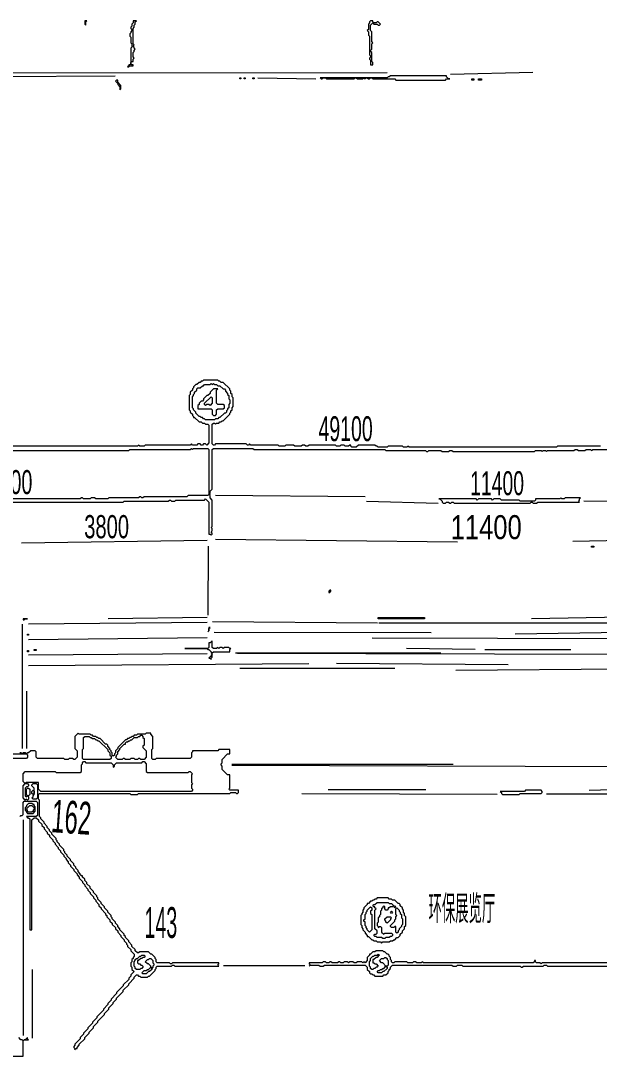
# Model space of a CAD drawing. Extents: x 20 to 3943, y 20 to 2783.
# Drawn here: x 1505 to 2031, y 1841 to 2783 of the extents above; entities that cross this region are included whole.
import ezdxf

# ---------------------------------------------------------------- set-up
doc = ezdxf.new("R2010")
doc.units = 0
for name, color, linetype, lineweight in [('OCR_TEXT', 6, 'Continuous', 0), ('TEXT_FALLBACK_OUTLINE', 2, 'Continuous', 0), ('TRACE_CURVE', 6, 'Continuous', 0), ('TRACE_STRAIGHT', 5, 'Continuous', 0), ('TRACE_TEXT_SYMBOL', 6, 'Continuous', 0)]:
    doc.layers.add(name, color=color, linetype=linetype, lineweight=lineweight)
doc.styles.add('wqy-unicode', font='wqy-unicode.lff')

msp = doc.modelspace()

# ---------------------------------------------------------------- linework, layer by layer
at = {"layer": 'TEXT_FALLBACK_OUTLINE', "color": 2}
for points in [[(1557, 2135), (1554, 2132), (1554, 2121), (1556, 2119), (1556, 2113), (1554, 2111), (1553, 2111), (1552, 2112), (1549, 2112), (1548, 2111), (1545, 2111), (1544, 2112), (1520, 2112), (1519, 2113), (1519, 2118), (1518, 2119), (1514, 2119), (1512, 2117), (1511, 2117), (1510, 2116), (1509, 2117), (1507, 2117), (1506, 2116), (1505, 2117), (1504, 2117)], [(1584, 2123), (1584, 2124), (1583, 2125), (1582, 2125), (1577, 2130), (1576, 2130), (1575, 2131), (1574, 2131), (1573, 2132), (1571, 2132), (1570, 2133), (1569, 2133), (1568, 2134), (1558, 2134), (1557, 2135)], [(1695, 2080), (1696, 2081), (1700, 2081), (1701, 2080), (1702, 2080), (1703, 2081), (1703, 2083), (1695, 2083), (1694, 2084), (1695, 2085), (1695, 2097), (1693, 2097), (1688, 2102), (1688, 2105), (1687, 2106), (1687, 2107), (1688, 2108), (1688, 2111), (1693, 2116), (1695, 2116), (1695, 2120), (1685, 2120), (1684, 2119), (1661, 2119), (1661, 2118), (1660, 2117), (1660, 2113), (1659, 2112), (1628, 2112), (1627, 2111), (1625, 2111), (1624, 2112), (1624, 2120), (1625, 2121), (1625, 2132), (1623, 2134), (1623, 2135), (1619, 2135), (1618, 2134), (1611, 2134), (1610, 2133), (1608, 2133), (1607, 2132), (1606, 2132), (1605, 2131), (1604, 2131), (1603, 2130), (1602, 2130), (1601, 2129), (1600, 2129), (1593, 2122), (1593, 2121), (1591, 2119), (1591, 2117), (1590, 2116), (1590, 2115), (1589, 2114), (1588, 2115), (1588, 2117), (1587, 2118), (1587, 2119), (1586, 2120), (1586, 2121), (1584, 2123)], [(1504, 2059), (1505, 2060), (1506, 2060), (1507, 2061), (1507, 2072), (1508, 2073), (1519, 2073), (1520, 2072), (1520, 2060), (1519, 2059), (1510, 2059), (1511, 2058), (1512, 2058), (1513, 2057), (1513, 1956), (1515, 1956), (1515, 2056), (1517, 2058), (1519, 2058), (1521, 2056), (1521, 2055), (1524, 2052), (1524, 2051), (1526, 2049)], [(1587, 1969), (1584, 1972), (1584, 1973), (1581, 1976), (1581, 1977), (1578, 1980), (1578, 1981), (1575, 1984), (1575, 1985), (1574, 1986), (1574, 1987), (1571, 1990), (1571, 1991), (1568, 1994), (1568, 1995), (1565, 1998), (1565, 1999), (1563, 2001), (1563, 2002), (1561, 2004), (1561, 2005), (1560, 2005), (1559, 2006), (1559, 2007), (1557, 2009), (1557, 2010), (1555, 2012), (1555, 2013), (1553, 2015), (1553, 2016), (1550, 2019), (1550, 2020), (1547, 2023), (1547, 2024), (1545, 2026), (1545, 2027), (1544, 2028), (1544, 2029), (1540, 2033), (1540, 2034), (1538, 2036), (1538, 2037), (1537, 2038), (1537, 2039), (1533, 2043), (1533, 2044), (1531, 2046), (1531, 2047), (1529, 2049), (1529, 2050), (1526, 2053), (1526, 2054), (1523, 2057), (1523, 2058), (1522, 2059), (1522, 2074), (1521, 2075), (1521, 2079), (1522, 2080), (1604, 2080), (1605, 2079), (1611, 2079), (1612, 2080), (1695, 2080)], [(1526, 2049), (1526, 2048), (1529, 2045), (1529, 2044), (1531, 2042), (1531, 2041), (1534, 2038), (1534, 2037), (1536, 2035), (1536, 2034), (1539, 2031), (1539, 2030), (1541, 2028), (1541, 2027), (1544, 2024), (1544, 2023), (1546, 2021), (1546, 2020), (1548, 2018), (1548, 2017), (1550, 2015), (1550, 2014), (1553, 2011), (1553, 2010), (1556, 2007), (1556, 2006), (1558, 2004), (1558, 2003), (1561, 2000), (1561, 1999), (1563, 1997), (1563, 1996), (1566, 1993), (1566, 1992), (1568, 1990), (1568, 1989), (1571, 1986), (1571, 1985), (1573, 1983), (1573, 1982), (1576, 1979), (1576, 1978), (1578, 1976), (1578, 1975), (1582, 1971), (1582, 1970), (1583, 1969), (1583, 1968), (1586, 1965), (1586, 1964), (1588, 1962), (1588, 1961), (1591, 1958), (1591, 1957), (1593, 1955), (1593, 1954), (1596, 1951), (1596, 1950), (1599, 1947), (1599, 1946), (1601, 1944), (1601, 1943), (1602, 1942), (1602, 1941)], [(1592, 1893), (1592, 1894), (1598, 1900), (1598, 1901), (1603, 1906), (1603, 1907), (1608, 1912), (1608, 1913), (1610, 1915), (1611, 1915), (1612, 1914), (1613, 1914), (1614, 1913), (1620, 1913), (1621, 1914), (1622, 1914), (1627, 1919), (1627, 1920), (1628, 1921), (1628, 1922), (1629, 1923), (1642, 1923), (1643, 1924), (1644, 1924), (1645, 1923), (1685, 1923), (1684, 1924), (1685, 1925), (1685, 1926), (1643, 1926), (1642, 1925), (1641, 1925), (1640, 1926), (1629, 1926), (1628, 1927), (1628, 1929), (1627, 1930), (1627, 1931), (1624, 1934), (1623, 1934), (1621, 1936), (1613, 1936), (1612, 1935), (1611, 1935), (1609, 1937), (1609, 1938), (1606, 1941), (1606, 1942), (1603, 1945), (1603, 1946), (1600, 1949), (1600, 1950), (1599, 1951), (1599, 1952), (1595, 1956), (1595, 1957), (1593, 1959), (1593, 1960), (1591, 1962), (1591, 1963), (1588, 1966), (1588, 1967), (1587, 1968), (1587, 1969)], [(1602, 1941), (1605, 1938), (1605, 1937), (1608, 1934), (1608, 1932), (1607, 1931), (1607, 1930), (1606, 1929), (1606, 1927), (1605, 1926), (1605, 1923), (1606, 1922), (1606, 1920), (1608, 1918), (1605, 1915), (1605, 1914), (1603, 1912), (1603, 1911), (1598, 1906), (1598, 1905), (1592, 1899), (1592, 1898), (1587, 1893), (1587, 1892), (1584, 1889), (1584, 1888), (1580, 1884), (1580, 1883), (1574, 1877), (1574, 1876), (1570, 1872), (1570, 1871), (1566, 1867), (1566, 1866), (1562, 1862), (1562, 1861), (1559, 1858), (1559, 1857), (1554, 1852), (1554, 1851), (1553, 1850), (1553, 1849), (1554, 1848), (1554, 1847), (1555, 1848), (1556, 1848), (1556, 1849), (1558, 1851), (1558, 1852), (1563, 1857), (1563, 1858), (1567, 1862), (1567, 1863), (1571, 1867), (1571, 1868), (1575, 1872), (1575, 1873), (1581, 1879), (1581, 1880), (1585, 1884), (1585, 1885), (1589, 1889), (1589, 1890), (1592, 1893)], [(1481, 1841), (1507, 1841), (1507, 1855), (1508, 1856), (1512, 1856), (1511, 1857), (1511, 1858), (1509, 1856), (1508, 1856), (1507, 1855), (1506, 1856), (1505, 1856), (1503, 1858)]]:
    msp.add_lwpolyline(points, dxfattribs=at)
for points in [[(1562, 2131), (1563, 2132), (1567, 2132), (1568, 2131), (1569, 2131), (1570, 2130), (1572, 2130), (1573, 2129), (1574, 2129), (1575, 2128), (1576, 2128), (1584, 2120), (1584, 2119), (1586, 2117), (1586, 2115), (1587, 2114), (1587, 2112), (1586, 2111), (1562, 2111), (1561, 2112), (1561, 2120), (1562, 2121)], [(1613, 2132), (1614, 2133), (1615, 2133), (1616, 2132), (1616, 2131), (1617, 2130), (1617, 2124), (1616, 2123), (1616, 2122), (1619, 2119), (1619, 2113), (1617, 2111), (1614, 2111), (1613, 2112), (1612, 2112), (1611, 2111), (1609, 2111), (1608, 2112), (1605, 2112), (1604, 2111), (1600, 2111), (1599, 2112), (1598, 2112), (1597, 2111), (1593, 2111), (1591, 2113), (1592, 2114), (1592, 2115), (1593, 2116), (1593, 2118), (1595, 2120), (1595, 2121), (1599, 2125), (1600, 2125), (1600, 2126), (1601, 2127), (1602, 2127), (1603, 2128), (1604, 2128), (1605, 2129), (1606, 2129), (1608, 2131), (1611, 2131), (1612, 2132)], [(1491, 2115), (1492, 2116), (1510, 2116), (1511, 2115), (1511, 2113), (1510, 2112), (1492, 2112), (1491, 2113)], [(1561, 2108), (1562, 2109), (1563, 2109), (1564, 2108), (1587, 2108), (1589, 2106), (1589, 2104), (1590, 2105), (1590, 2106), (1592, 2108), (1615, 2108), (1616, 2109), (1617, 2109), (1619, 2107), (1619, 2100), (1620, 2099), (1657, 2099), (1658, 2100), (1659, 2100), (1661, 2098), (1660, 2097), (1660, 2090), (1661, 2089), (1660, 2088), (1660, 2085), (1661, 2084), (1661, 2083), (1660, 2082), (1523, 2082), (1521, 2084), (1521, 2090), (1510, 2090), (1509, 2089), (1507, 2091), (1507, 2098), (1509, 2100), (1536, 2100), (1537, 2099), (1559, 2099), (1560, 2100), (1560, 2106), (1561, 2107)], [(1509, 2089), (1511, 2089), (1512, 2088), (1512, 2087), (1511, 2086), (1510, 2086), (1509, 2085), (1509, 2078), (1510, 2077), (1511, 2078), (1512, 2077), (1512, 2075), (1511, 2074), (1510, 2075), (1509, 2074), (1507, 2076), (1507, 2087)], [(1510, 2084), (1511, 2085), (1512, 2085), (1513, 2084), (1513, 2079), (1512, 2078), (1511, 2078), (1510, 2079)], [(1515, 2088), (1516, 2089), (1519, 2089), (1520, 2088), (1520, 2076), (1519, 2075), (1516, 2075), (1515, 2076), (1516, 2077), (1516, 2078), (1517, 2079), (1517, 2085), (1515, 2087)], [(1515, 2082), (1516, 2083), (1517, 2082), (1517, 2080), (1516, 2079), (1515, 2080)], [(1614, 1932), (1615, 1933), (1617, 1933), (1618, 1932), (1617, 1931), (1616, 1931), (1615, 1930), (1614, 1930), (1612, 1928), (1611, 1928), (1611, 1926), (1612, 1925), (1613, 1925), (1614, 1924), (1615, 1924), (1616, 1923), (1616, 1922), (1615, 1921), (1614, 1921), (1613, 1920), (1610, 1920), (1609, 1921), (1609, 1922), (1608, 1923), (1608, 1927), (1609, 1928), (1609, 1929), (1610, 1930), (1611, 1930), (1613, 1932)], [(1623, 1922), (1624, 1921), (1624, 1920), (1622, 1918), (1621, 1918), (1619, 1916), (1616, 1916), (1615, 1917), (1617, 1919), (1619, 1919), (1620, 1920), (1621, 1920)], [(1621, 1929), (1622, 1930), (1623, 1930), (1625, 1928), (1625, 1926), (1626, 1925), (1626, 1924), (1625, 1923), (1625, 1922), (1624, 1921), (1623, 1922), (1623, 1923), (1621, 1925), (1620, 1925), (1618, 1927), (1620, 1929)]]:
    msp.add_lwpolyline(points, close=True, dxfattribs=at)
at = {"layer": 'TRACE_CURVE', "color": 6}
for points in [[(1669, 2455), (1668, 2454), (1667, 2454), (1665, 2452), (1664, 2452), (1662, 2450), (1662, 2449), (1661, 2448), (1661, 2447), (1659, 2445), (1659, 2443), (1658, 2442), (1658, 2429), (1659, 2428), (1659, 2427), (1661, 2425), (1661, 2424), (1662, 2423), (1662, 2422), (1663, 2422), (1667, 2418), (1669, 2418), (1670, 2417), (1672, 2417), (1673, 2416), (1675, 2416), (1676, 2415), (1676, 2399), (1674, 2397), (1673, 2398), (1671, 2398), (1670, 2397), (1669, 2397), (1668, 2398), (1666, 2398), (1665, 2397), (1661, 2397), (1660, 2398), (1659, 2397), (1618, 2397), (1617, 2396), (1613, 2396), (1612, 2397), (1611, 2396), (1479, 2396)], [(1806, 2395), (1805, 2396), (1805, 2397), (1804, 2397), (1803, 2396), (1800, 2396), (1799, 2397), (1796, 2397), (1795, 2396), (1792, 2396), (1791, 2397), (1767, 2397), (1766, 2396), (1764, 2396), (1763, 2397), (1761, 2397), (1760, 2396), (1754, 2396), (1753, 2397), (1746, 2397), (1745, 2396), (1740, 2396), (1739, 2397), (1714, 2397), (1713, 2398), (1712, 2397), (1711, 2397), (1710, 2398), (1682, 2398), (1681, 2397), (1680, 2397), (1679, 2398), (1679, 2416), (1680, 2417), (1681, 2417), (1682, 2416), (1683, 2417), (1685, 2417), (1686, 2418), (1687, 2418), (1688, 2419), (1689, 2419), (1695, 2425), (1695, 2426), (1696, 2427), (1696, 2428), (1697, 2429), (1697, 2431), (1698, 2432), (1698, 2440), (1697, 2441), (1697, 2443), (1696, 2444), (1696, 2446), (1695, 2447), (1695, 2448), (1689, 2454), (1687, 2454), (1686, 2455), (1685, 2455), (1684, 2456), (1671, 2456), (1670, 2455), (1669, 2455)], [(1479, 2392), (1603, 2392), (1604, 2393), (1659, 2393), (1660, 2394), (1661, 2393), (1662, 2394), (1675, 2394), (1676, 2393), (1676, 2352), (1675, 2351), (1657, 2351), (1656, 2350), (1617, 2350), (1616, 2349), (1615, 2349), (1614, 2350)], [(1672, 2347), (1673, 2348), (1676, 2345), (1676, 2316), (1677, 2316), (1678, 2315), (1679, 2316), (1679, 2317), (1678, 2318), (1679, 2319), (1679, 2321), (1678, 2322), (1679, 2323), (1679, 2347), (1677, 2349), (1677, 2351), (1676, 2352), (1677, 2353), (1677, 2355), (1679, 2357), (1679, 2393), (1680, 2394), (1716, 2394), (1717, 2393), (1836, 2393), (1837, 2392), (1873, 2392), (1874, 2391), (1875, 2391), (1876, 2392), (1887, 2392), (1888, 2391), (1894, 2391), (1895, 2392), (1897, 2392), (1898, 2391), (1972, 2391), (1973, 2392), (1978, 2392), (1979, 2391), (1980, 2392), (1982, 2392), (1983, 2391), (1984, 2392), (2008, 2392), (2009, 2393), (2011, 2393), (2012, 2392), (2018, 2392), (2019, 2393), (2023, 2393), (2024, 2392), (2025, 2393), (2038, 2393)], [(2032, 2396), (1993, 2396), (1992, 2395), (1858, 2395), (1857, 2396), (1856, 2395), (1853, 2395), (1852, 2396), (1839, 2396), (1838, 2395), (1830, 2395), (1829, 2396), (1828, 2396), (1827, 2397), (1812, 2397), (1810, 2395), (1806, 2395)], [(1438, 2345), (1598, 2345), (1599, 2346), (1639, 2346), (1640, 2347), (1641, 2347), (1642, 2346), (1645, 2346), (1646, 2347), (1672, 2347)], [(1614, 2350), (1613, 2350), (1612, 2349), (1585, 2349), (1584, 2348), (1573, 2348), (1572, 2349), (1569, 2349), (1568, 2348), (1562, 2348), (1561, 2349), (1560, 2349), (1559, 2348), (1479, 2348)], [(1856, 1927), (1845, 1927), (1844, 1926), (1843, 1926), (1842, 1927), (1842, 1928), (1841, 1929), (1841, 1931), (1840, 1932), (1840, 1933), (1839, 1934), (1838, 1934), (1836, 1936), (1835, 1936), (1834, 1937), (1828, 1937), (1827, 1936), (1825, 1936), (1823, 1934), (1822, 1934), (1822, 1933), (1820, 1931), (1820, 1928), (1818, 1926), (1817, 1927), (1816, 1926), (1815, 1927), (1811, 1927), (1810, 1926), (1808, 1926), (1807, 1927), (1804, 1927), (1803, 1926), (1802, 1927), (1799, 1927), (1798, 1926), (1796, 1926), (1795, 1927), (1794, 1927), (1793, 1926), (1788, 1926), (1787, 1927), (1786, 1927), (1785, 1926), (1783, 1926), (1782, 1927), (1780, 1927), (1779, 1926), (1767, 1926), (1767, 1925), (1768, 1924), (1767, 1923), (1768, 1924), (1776, 1924), (1777, 1923), (1780, 1923), (1781, 1924), (1818, 1924), (1820, 1922), (1820, 1920), (1822, 1918), (1822, 1917), (1823, 1916), (1824, 1916)], [(1824, 1916), (1825, 1915), (1826, 1915), (1827, 1914), (1834, 1914), (1835, 1915), (1837, 1915), (1839, 1917), (1839, 1918), (1840, 1919), (1840, 1920), (1841, 1921), (1841, 1922), (1843, 1924), (1897, 1924), (1898, 1923), (1901, 1923), (1902, 1924), (1906, 1924), (1907, 1923), (1959, 1923), (1960, 1922), (1961, 1922), (1962, 1923), (1980, 1923), (1981, 1924), (1983, 1924), (1984, 1923), (2040, 1923)], [(2040, 1926), (1979, 1926), (1978, 1925), (1977, 1926), (1974, 1926), (1973, 1927), (1973, 1928), (1972, 1928), (1972, 1927), (1971, 1926), (1871, 1926), (1870, 1927), (1869, 1926), (1865, 1926), (1864, 1927), (1862, 1927), (1861, 1926), (1857, 1926), (1856, 1927)]]:
    msp.add_lwpolyline(points, dxfattribs=at)
for points in [[(1677, 2452), (1678, 2453), (1679, 2452), (1680, 2453), (1681, 2452), (1683, 2452), (1684, 2451), (1686, 2451), (1689, 2448), (1690, 2448), (1691, 2447), (1691, 2446), (1693, 2444), (1693, 2443), (1694, 2442), (1694, 2439), (1695, 2438), (1695, 2435), (1694, 2434), (1694, 2431), (1693, 2430), (1693, 2429), (1692, 2428), (1692, 2427), (1691, 2426), (1690, 2426), (1686, 2422), (1685, 2422), (1684, 2421), (1682, 2421), (1681, 2420), (1673, 2420), (1672, 2421), (1671, 2421), (1670, 2422), (1669, 2422), (1668, 2423), (1667, 2423), (1664, 2426), (1664, 2427), (1662, 2429), (1662, 2430), (1661, 2431), (1661, 2441), (1662, 2442), (1662, 2443), (1663, 2444), (1663, 2445), (1665, 2447), (1665, 2448), (1666, 2449), (1668, 2449), (1670, 2451), (1671, 2451), (1672, 2452)], [(1826, 1932), (1827, 1933), (1829, 1933), (1830, 1932), (1829, 1931), (1828, 1931), (1826, 1929), (1825, 1929), (1825, 1926), (1826, 1926), (1827, 1925), (1828, 1925), (1830, 1923), (1829, 1922), (1828, 1922), (1827, 1921), (1826, 1921), (1825, 1920), (1824, 1920), (1823, 1921), (1823, 1922), (1822, 1923), (1822, 1927), (1823, 1928), (1823, 1930), (1825, 1932)], [(1829, 1933), (1830, 1934), (1831, 1933), (1830, 1932)], [(1837, 1923), (1838, 1922), (1838, 1921), (1835, 1918), (1834, 1918), (1833, 1917), (1830, 1917), (1829, 1918), (1830, 1919), (1831, 1919), (1832, 1920), (1833, 1920), (1834, 1921), (1835, 1921)], [(1835, 1930), (1836, 1931), (1837, 1931), (1838, 1930), (1838, 1929), (1839, 1928), (1839, 1924), (1838, 1923), (1837, 1923), (1834, 1926), (1833, 1926), (1831, 1928), (1833, 1930)]]:
    msp.add_lwpolyline(points, close=True, dxfattribs=at)
at = {"layer": 'TRACE_STRAIGHT', "color": 5}
for p, q in [((1160.62, 2735.34), (1838.13, 2735.92)), ((1398.11, 2731.82), (1590.63, 2732.88)), ((1895.63, 2734.46), (1970.6, 2736.09)), ((1720.6, 2731.15), (1773.15, 2730.23)), ((1681.87, 2351.51), (1818.14, 2350.3)), ((1819.34, 2345.95), (1884.42, 2344.23)), ((2016.88, 2346.2), (2121.9, 2345.06)), ((1505.61, 2308.07), (1674.36, 2310.62)), ((1681.88, 2311.25), (1901.9, 2309.06)), ((2006.85, 2309.59), (2078.15, 2311.07)), ((1675.28, 2242.37), (1675.5, 2304.88)), ((1506, 2234), (1506, 2121)), ((1511.88, 2234.27), (1674.39, 2236.03)), ((1584.37, 2239.36), (1674.37, 2240.56)), ((1679.37, 2236.38), (1829.39, 2235.39)), ((1830.62, 2235.28), (2070.63, 2235.37)), ((1969.36, 2239.33), (2064.38, 2240.79)), ((1680.62, 2226.93), (1878.13, 2226.46)), ((1954.35, 2225.13), (2073.15, 2226.99)), ((1511.87, 2220.2), (1674.39, 2221.83)), ((1824.37, 2221.55), (2069.37, 2221.02)), ((1511.87, 2206.18), (1674.39, 2207.39)), ((1700, 2208), (1887, 2208)), ((1701.87, 2207.58), (2070.62, 2206.84)), ((1855.63, 2212.39), (1918.15, 2211.22)), ((1927, 2211), (2005, 2211)), ((1511.86, 2196.46), (1766.88, 2198.33)), ((1791.87, 2198.7), (1948.15, 2197.42)), ((1704, 2194), (1845, 2194)), ((1900.62, 2192.15), (2069.37, 2193.64)), ((1510, 2173), (1510, 2121)), ((1696.85, 2105.8), (2066.84, 2104.41)), ((1696.88, 2106.72), (1898.13, 2106.69)), ((1784.38, 2083.66), (1873.13, 2083.7)), ((2021.89, 2083.2), (2071.92, 2084.64)), ((1760.62, 2080.09), (1938.13, 2079.31)), ((1983.13, 2079.59), (2124.38, 2079.81)), ((1507.37, 1859.88), (1507.37, 2056.12)), ((1689.38, 1923.59), (1763.13, 1923.54)), ((1515.5, 1857.38), (1515.52, 1919.88))]:
    msp.add_line(p, q, dxfattribs=at)
at = {"layer": 'TRACE_TEXT_SYMBOL', "color": 6}
for points in [[(1563, 2783), (1563, 2780), (1564, 2779), (1564, 2782), (1565, 2783)], [(1607, 2783), (1607, 2781), (1606, 2780), (1606, 2778), (1605, 2777), (1605, 2776), (1606, 2775), (1606, 2774), (1605, 2773), (1605, 2772), (1604, 2771), (1604, 2769), (1605, 2768), (1605, 2763), (1606, 2762), (1606, 2759), (1605, 2758), (1605, 2744), (1604, 2743), (1603, 2743), (1603, 2742), (1602, 2741), (1603, 2741), (1604, 2742), (1607, 2742), (1607, 2743), (1606, 2743), (1605, 2744), (1605, 2745), (1606, 2746), (1607, 2746), (1607, 2748), (1608, 2749), (1607, 2750), (1607, 2754), (1608, 2755), (1608, 2756), (1609, 2757), (1608, 2758), (1608, 2759), (1607, 2760), (1608, 2761), (1607, 2762), (1607, 2776), (1608, 2777), (1608, 2779), (1609, 2780), (1609, 2782), (1610, 2783)], [(1823, 2783), (1822, 2782), (1822, 2781), (1821, 2780), (1821, 2775), (1820, 2774), (1821, 2773), (1821, 2770), (1822, 2769), (1822, 2752), (1823, 2751), (1823, 2750), (1822, 2749), (1822, 2748), (1823, 2747), (1823, 2743), (1825, 2743), (1825, 2745), (1824, 2746), (1824, 2754), (1823, 2755), (1823, 2756), (1824, 2757), (1824, 2762), (1825, 2763), (1824, 2764), (1824, 2773), (1823, 2774), (1823, 2779), (1825, 2781), (1826, 2780), (1829, 2780), (1830, 2779), (1831, 2779), (1832, 2780), (1830, 2782), (1829, 2782), (1828, 2781), (1826, 2781), (1825, 2782), (1825, 2783)], [(1841, 2733), (1840, 2732), (1839, 2732), (1838, 2731), (1777, 2731), (1778, 2730), (1779, 2730), (1780, 2731), (1782, 2731), (1783, 2730), (1808, 2730), (1809, 2731), (1810, 2731), (1811, 2730), (1816, 2730), (1817, 2731), (1818, 2730), (1819, 2731), (1820, 2731), (1821, 2730), (1822, 2730), (1823, 2731), (1824, 2731), (1825, 2730), (1845, 2730), (1846, 2729), (1891, 2729), (1892, 2730), (1895, 2730), (1894, 2730), (1892, 2732), (1892, 2733)], [(1592, 2729), (1591, 2728), (1593, 2726), (1593, 2725), (1595, 2723), (1595, 2720), (1596, 2721), (1596, 2724), (1593, 2727), (1593, 2729)], [(1704, 2731), (1705, 2731), (1705, 2730), (1704, 2730)], [(1708, 2731), (1709, 2731), (1709, 2730), (1708, 2730)], [(1716, 2731), (1717, 2731), (1717, 2730), (1716, 2730)], [(1915, 2730), (1917, 2730), (1917, 2729), (1915, 2729)], [(1921, 2730), (1924, 2730), (1924, 2729), (1921, 2729)], [(1680, 2448), (1677, 2445), (1677, 2444), (1675, 2442), (1674, 2442), (1671, 2439), (1671, 2438), (1670, 2437), (1669, 2437), (1667, 2435), (1667, 2434), (1666, 2433), (1666, 2430), (1678, 2430), (1679, 2429), (1679, 2425), (1680, 2424), (1682, 2424), (1683, 2425), (1683, 2429), (1684, 2430), (1689, 2430), (1690, 2431), (1690, 2433), (1689, 2434), (1684, 2434), (1683, 2435), (1683, 2447), (1684, 2448)], [(1678, 2441), (1679, 2440), (1679, 2435), (1677, 2433), (1676, 2434), (1674, 2434), (1673, 2433), (1672, 2434), (1672, 2435)], [(1996, 2349), (1995, 2348), (1973, 2348), (1973, 2347), (1972, 2346), (1959, 2346), (1958, 2347), (1942, 2347), (1941, 2348), (1935, 2348), (1934, 2347), (1933, 2348), (1921, 2348), (1920, 2347), (1919, 2348), (1885, 2348), (1886, 2348), (1888, 2346), (1888, 2345), (1889, 2344), (1891, 2344), (1892, 2345), (1894, 2345), (1895, 2344), (1896, 2344), (1897, 2345), (1898, 2345), (1899, 2344), (1968, 2344), (1969, 2345), (1970, 2345), (1971, 2344), (1974, 2344), (1975, 2345), (2013, 2345), (2012, 2346), (2013, 2347), (2013, 2348), (2014, 2349), (2000, 2349), (1999, 2348), (1997, 2348)], [(2024, 2305), (2026, 2305), (2026, 2304), (2024, 2304)], [(1786, 2265), (1785, 2264), (1785, 2263), (1786, 2263), (1787, 2264), (1787, 2265)], [(1507, 2239), (1507, 2238), (1508, 2238), (1509, 2239), (1511, 2239)], [(1830, 2240), (1872, 2240), (1872, 2239), (1830, 2239)], [(1511, 2225), (1512, 2225), (1512, 2224), (1511, 2224)], [(1676, 2231), (1676, 2228), (1675, 2227), (1676, 2228), (1676, 2230), (1677, 2231)], [(1679, 2219), (1677, 2217), (1676, 2217), (1676, 2213), (1675, 2212), (1654, 2212), (1674, 2212), (1675, 2211), (1676, 2211), (1678, 2209), (1678, 2208), (1679, 2207), (1678, 2206), (1678, 2205), (1676, 2203), (1677, 2203), (1678, 2202), (1678, 2203), (1679, 2204), (1679, 2208), (1680, 2209), (1695, 2209), (1695, 2211), (1696, 2212), (1695, 2212), (1694, 2213), (1690, 2213), (1689, 2212), (1688, 2213), (1686, 2213), (1685, 2212), (1684, 2213), (1683, 2212), (1680, 2212), (1679, 2213)], [(1511, 2210), (1512, 2210), (1512, 2209), (1511, 2209)], [(1517, 2211), (1519, 2211), (1519, 2210), (1517, 2210)], [(1964, 2083), (1963, 2082), (1941, 2082), (1942, 2081), (1942, 2080), (1943, 2079), (1958, 2079), (1959, 2080), (1978, 2080), (1979, 2081), (1979, 2082), (1978, 2083)], [(1512, 2071), (1510, 2069), (1510, 2068), (1509, 2067), (1509, 2065), (1510, 2064), (1510, 2063), (1511, 2062), (1516, 2062), (1518, 2064), (1518, 2068), (1517, 2069), (1517, 2070), (1516, 2070), (1515, 2071)], [(1513, 2069), (1515, 2069), (1517, 2067), (1517, 2066), (1516, 2065), (1516, 2064), (1515, 2063), (1512, 2063), (1511, 2064), (1511, 2065), (1510, 2066)], [(1829, 1981), (1839, 1981), (1840, 1980), (1842, 1980), (1844, 1978), (1843, 1977), (1841, 1977), (1840, 1976), (1839, 1976), (1839, 1975), (1838, 1974), (1837, 1974), (1836, 1975), (1836, 1977), (1835, 1978), (1834, 1977), (1834, 1976), (1833, 1975), (1833, 1974), (1832, 1973), (1832, 1970), (1831, 1969), (1831, 1968), (1830, 1967), (1830, 1963), (1829, 1962), (1829, 1960), (1830, 1959), (1830, 1958), (1831, 1959), (1832, 1959), (1833, 1958), (1833, 1954), (1835, 1952), (1836, 1953), (1842, 1953), (1843, 1952), (1843, 1951), (1842, 1950), (1841, 1950), (1840, 1949), (1837, 1949), (1836, 1948), (1834, 1948), (1833, 1949), (1829, 1949), (1828, 1950), (1827, 1950), (1826, 1951), (1827, 1952), (1828, 1952), (1829, 1953), (1829, 1955), (1827, 1957), (1827, 1974), (1828, 1975), (1827, 1976), (1827, 1977), (1826, 1977), (1825, 1978), (1826, 1979), (1827, 1979)], [(1823, 1977), (1824, 1976), (1824, 1974), (1823, 1973), (1823, 1971), (1824, 1970), (1824, 1956), (1822, 1954), (1820, 1956), (1820, 1957), (1819, 1958), (1819, 1959), (1818, 1960), (1818, 1963), (1817, 1964), (1817, 1965), (1818, 1966), (1818, 1970), (1819, 1971), (1819, 1972), (1820, 1973), (1820, 1974)], [(1846, 1975), (1847, 1976), (1849, 1974), (1849, 1973), (1850, 1972), (1850, 1971), (1851, 1970), (1851, 1967), (1852, 1966), (1852, 1961), (1851, 1960), (1851, 1959), (1849, 1957), (1849, 1956), (1848, 1955), (1848, 1954), (1847, 1953), (1846, 1954), (1846, 1959), (1845, 1959), (1844, 1958), (1842, 1958), (1841, 1959), (1841, 1960), (1845, 1964), (1845, 1965), (1846, 1966), (1846, 1968), (1847, 1969), (1846, 1970)], [(1841, 1972), (1842, 1973), (1843, 1972), (1842, 1971)], [(1844, 1977), (1845, 1978), (1846, 1977), (1845, 1976)], [(1838, 1968), (1841, 1968), (1842, 1967), (1841, 1966), (1841, 1965), (1838, 1962), (1837, 1963), (1837, 1964), (1836, 1965), (1836, 1966)]]:
    msp.add_lwpolyline(points, close=True, dxfattribs=at)
for points in [[(1829, 1985), (1828, 1984), (1827, 1984), (1826, 1983), (1825, 1983), (1824, 1982), (1823, 1982), (1821, 1980), (1820, 1980), (1820, 1979), (1817, 1976), (1817, 1975), (1816, 1974), (1816, 1972), (1815, 1971), (1815, 1970), (1814, 1969), (1814, 1961), (1815, 1960), (1815, 1958), (1816, 1957), (1816, 1956), (1818, 1954), (1818, 1953), (1820, 1951), (1820, 1950), (1821, 1950), (1824, 1947), (1825, 1947), (1826, 1946), (1828, 1946), (1829, 1945), (1832, 1945), (1833, 1944), (1834, 1945), (1840, 1945), (1841, 1946), (1843, 1946), (1844, 1947), (1845, 1947), (1847, 1949), (1848, 1949), (1850, 1951), (1850, 1952), (1852, 1954), (1852, 1955), (1854, 1957), (1854, 1959), (1855, 1960), (1855, 1968), (1854, 1969), (1854, 1971), (1853, 1972), (1853, 1974), (1852, 1975), (1852, 1976), (1850, 1978), (1850, 1979), (1849, 1980), (1848, 1980), (1845, 1983), (1843, 1983), (1842, 1984), (1840, 1984)], [(1840, 1984), (1839, 1985), (1829, 1985)]]:
    msp.add_lwpolyline(points, dxfattribs=at)

# ---------------------------------------------------------------- texts
at = {"layer": 'OCR_TEXT', "color": 6, "style": 'wqy-unicode'}
for s, height, width, p in [('49100', 22.62, 0.586137, (1775.63, 2400.55)), ('7600', 21.84, 0.613818, (1475.53, 2352.39)), ('11400', 21.84, 0.602755, (1913.59, 2351.39)), ('3800', 21.06, 0.65099, (1562.54, 2312.23)), ('11400', 21.84, 0.796863, (1895.78, 2311.39)), ('环保展览厅', 22.62, 0.392977, (1875.72, 1964.55)), ('143', 28.08, 0.475135, (1617.37, 1948.64))]:
    msp.add_text(s, height=height, dxfattribs=dict(at, width=width)).set_placement(p)
at = {"layer": 'OCR_TEXT', "color": 6, "style": 'wqy-unicode', "width": 0.54389}
msp.add_text('162', height=29.732, rotation=-3.99091, dxfattribs=at).set_placement((1531.9, 2044.93))

doc.saveas('drawing.dxf')
